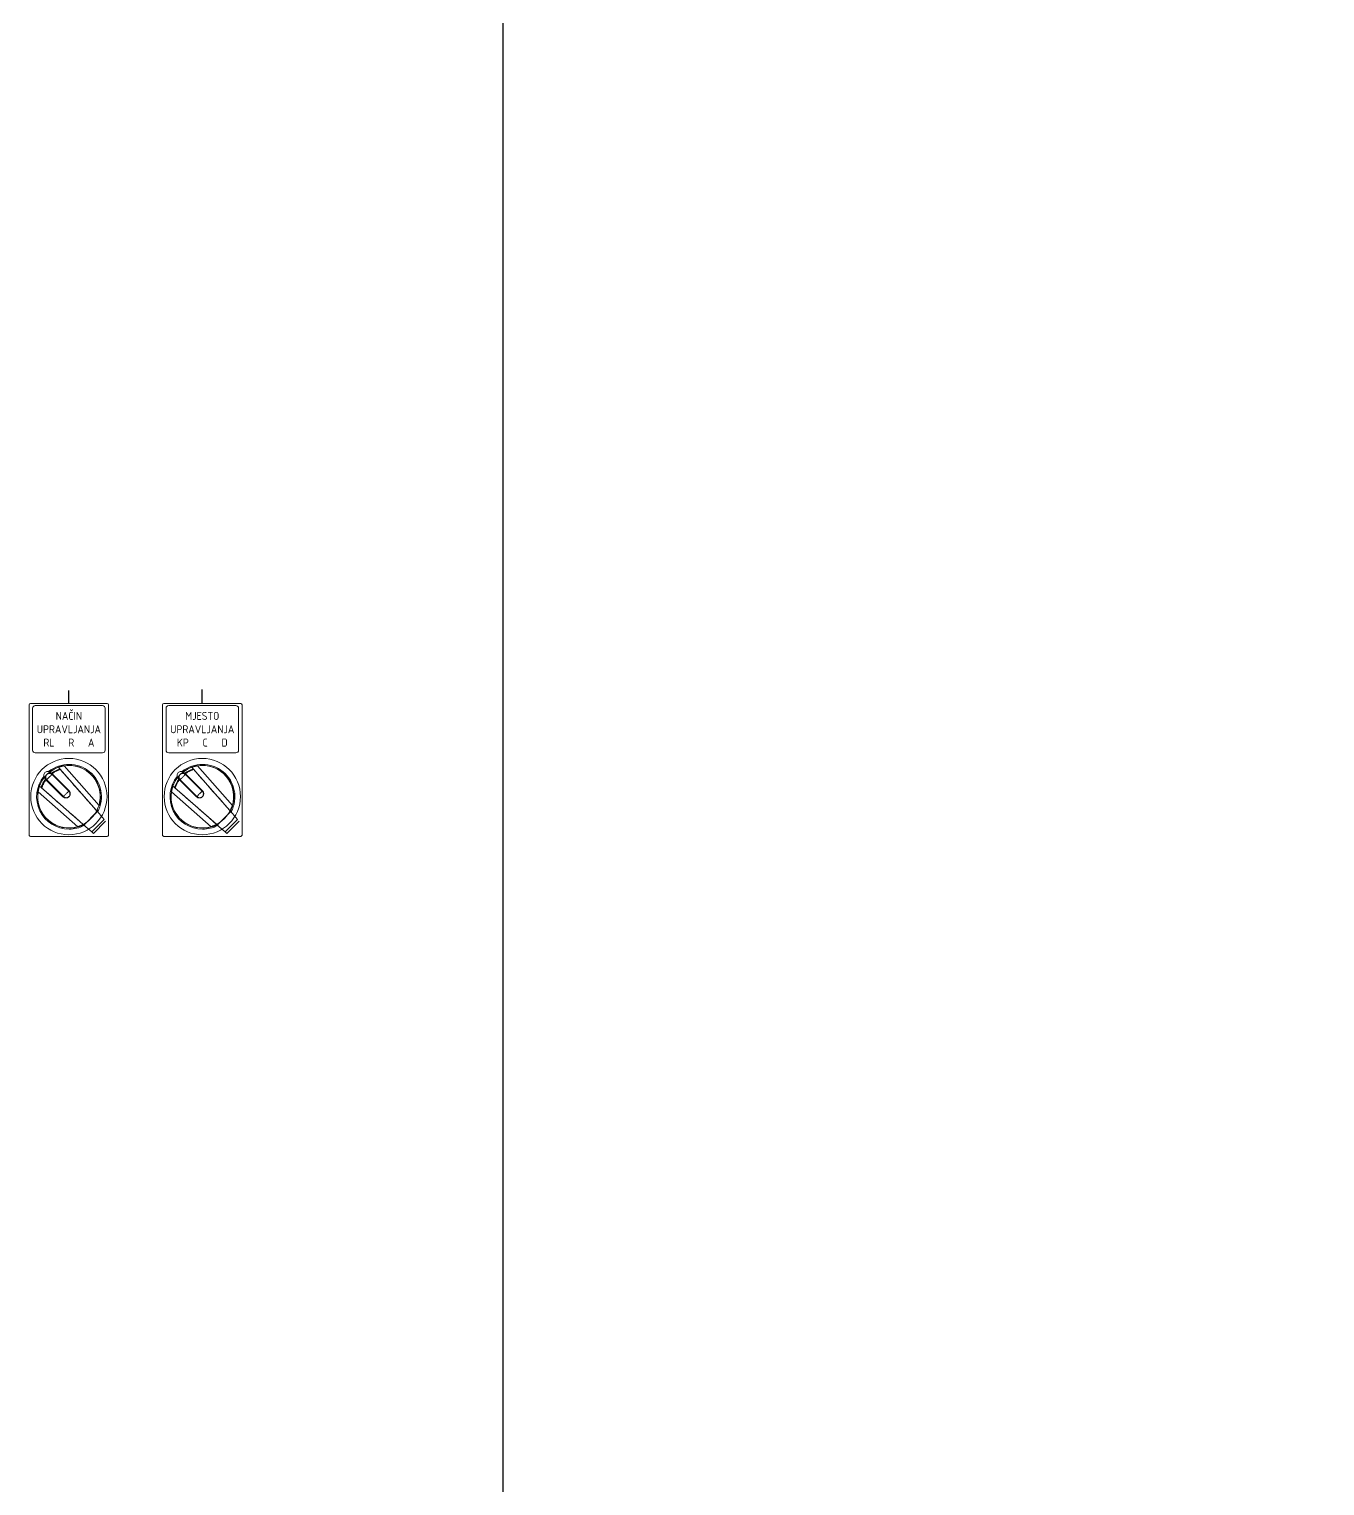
# Model space of a CAD drawing. Header units: millimetres. Extents: x 40929 to 57897, y 13592 to 43737.
# Drawn here: x 46430 to 46916, y 28553 to 29100 of the extents above; entities that cross this region are included whole.
import ezdxf

# ---------------------------------------------------------------- set-up
doc = ezdxf.new("R2010")
doc.units = ezdxf.units.MM
doc.linetypes.add('ACAD_ISO03W100', pattern=[30, 12, -18])
doc.layers.add('! NO PLOT !', color=7, linetype='Continuous', true_color=0xff75dd, plot=False)
doc.layers.add('000-PI-Oprema', color=30, linetype='Continuous', lineweight=5)
doc.layers.add('000-PI_TEXT', color=7, linetype='Continuous')
doc.styles.add('PI0', font='isocpeur.ttf', dxfattribs={"width": 0.9})

# ---------------------------------------------------------------- blocks, each defined once
blk = doc.blocks.new('Label_holder_rectangular')
at = {"layer": '000-PI-Oprema'}
for p, q in [((-14.9, -14.4), (-14.9, 34.400002)), ((-14.4, 34.900002), (14.4, 34.900002)), ((-13.6, 17.4), (-13.6, 33.099998)), ((-12.6, 34.099998), (12.6, 34.099998)), ((13.6, 17.4), (13.6, 33.099998)), ((14.9, -14.4), (14.9, 34.400002)), ((-12.6, 16.4), (12.6, 16.4)), ((-14.4, -14.9), (14.4, -14.9))]:
    blk.add_line(p, q, dxfattribs=at)
blk.add_circle((0, 0), 14.3, dxfattribs=at)
for centre, radius, start, end in [((-14.4, 34.4), 0.5, 89.999956, 179.999825), ((-12.6, 33.1), 1, 90.000022, 180.000087), ((12.6, 33.1), 1, 359.999913, 89.999978), ((14.4, 34.4), 0.5, 0.000175, 90.000044), ((-12.6, 17.4), 1, 180, 269.999978), ((12.6, 17.4), 1, 270.000022, 0), ((0, 0), 11.7, 109.999999, 160.000001), ((0, 0), 11.704999, 100, 110), ((0, 0), 11.7, 50, 100), ((0, 0), 11.705, 40.000001, 49.999999), ((0, 0), 11.7, 350, 40), ((0, 0), 11.7, 170, 180), ((0, 0), 11.7, 180, 220), ((0, 0), 11.705, 160, 170), ((0, 0), 11.7, 289.999999, 340.000001), ((0, 0), 11.705, 340, 350), ((0, 0), 11.705, 220.000001, 229.999999), ((0, 0), 11.7, 230, 280), ((-14.4, -14.4), 0.5, 180, 270.000044), ((0, 0), 11.704999, 280, 290), ((14.4, -14.4), 0.5, 269.999956, 0)]:
    blk.add_arc(centre, radius, start, end, dxfattribs=at)

msp = doc.modelspace()

# ---------------------------------------------------------------- linework, layer by layer
at = {"layer": '! NO PLOT !', "ltscale": 0.25}
for p, q in [((46445.131, 28846.771), (46445.131, 28851.685)), ((46495.131, 28846.771), (46495.131, 28852.051))]:
    msp.add_line(p, q, dxfattribs=at)
msp.add_lwpolyline([(48757.931, 27311.771), (46607.931, 27311.771), (46607.931, 30181.771), (50507.931, 30181.771), (50507.931, 28296.771), (48757.931, 28296.771), (48757.931, 27311.771)], dxfattribs=at)
at = {"layer": '000-PI-Oprema'}
for p, q in [((46441.207, 28822.859), (46441.21, 28822.86)), ((46441.211, 28822.854), (46441.207, 28822.859)), ((46441.21, 28822.86), (46441.219, 28822.863)), ((46441.223, 28822.84), (46441.211, 28822.854)), ((46441.219, 28822.863), (46441.233, 28822.868)), ((46441.244, 28822.817), (46441.223, 28822.84)), ((46441.233, 28822.868), (46441.253, 28822.875)), ((46441.273, 28822.784), (46441.244, 28822.817)), ((46441.253, 28822.875), (46441.279, 28822.884)), ((46441.311, 28822.741), (46441.273, 28822.784)), ((46441.279, 28822.884), (46441.311, 28822.896)), ((46441.311, 28822.896), (46441.349, 28822.909)), ((46441.358, 28822.687), (46441.311, 28822.741)), ((46441.349, 28822.909), (46441.393, 28822.924)), ((46441.414, 28822.623), (46441.358, 28822.687)), ((46441.393, 28822.924), (46441.441, 28822.94)), ((46441.48, 28822.548), (46441.414, 28822.623)), ((46441.441, 28822.94), (46441.495, 28822.958)), ((46441.556, 28822.462), (46441.48, 28822.548)), ((46441.495, 28822.958), (46441.554, 28822.978)), ((46441.554, 28822.978), (46441.617, 28822.998)), ((46441.64, 28822.365), (46441.556, 28822.462)), ((46441.617, 28822.998), (46441.683, 28823.019)), ((46441.735, 28822.258), (46441.64, 28822.365)), ((46441.683, 28823.019), (46441.753, 28823.041)), ((46441.749, 28822.24), (46441.721, 28822.272)), ((46455.473, 28806.602), (46441.735, 28822.258)), ((46441.777, 28822.207), (46441.749, 28822.24)), ((46441.753, 28823.041), (46441.825, 28823.063)), ((46441.807, 28822.173), (46441.777, 28822.207)), ((46441.837, 28822.139), (46441.807, 28822.173)), ((46441.825, 28823.063), (46441.902, 28823.085)), ((46441.902, 28823.085), (46441.984, 28823.109)), ((46441.984, 28823.109), (46442.069, 28823.133)), ((46442.069, 28823.133), (46442.158, 28823.157)), ((46442.158, 28823.157), (46442.25, 28823.181)), ((46442.25, 28823.181), (46442.346, 28823.206)), ((46442.346, 28823.206), (46442.444, 28823.23)), ((46442.444, 28823.23), (46442.544, 28823.253)), ((46442.544, 28823.253), (46442.647, 28823.277)), ((46442.647, 28823.277), (46442.75, 28823.299)), ((46442.75, 28823.299), (46442.855, 28823.321)), ((46442.855, 28823.321), (46442.961, 28823.342)), ((46442.961, 28823.342), (46443.067, 28823.362)), ((46443.067, 28823.362), (46443.172, 28823.381)), ((46443.172, 28823.381), (46443.276, 28823.399)), ((46443.276, 28823.399), (46443.38, 28823.415)), ((46456.471, 28808.497), (46443.38, 28823.415)), ((46491.207, 28822.859), (46491.21, 28822.86)), ((46491.211, 28822.854), (46491.207, 28822.859)), ((46491.21, 28822.86), (46491.219, 28822.863)), ((46491.223, 28822.841), (46491.211, 28822.854)), ((46491.219, 28822.863), (46491.233, 28822.868)), ((46491.244, 28822.817), (46491.223, 28822.841)), ((46491.233, 28822.868), (46491.253, 28822.875)), ((46491.273, 28822.784), (46491.244, 28822.817)), ((46491.253, 28822.875), (46491.279, 28822.884)), ((46491.311, 28822.741), (46491.273, 28822.784)), ((46491.279, 28822.884), (46491.311, 28822.896)), ((46491.311, 28822.896), (46491.349, 28822.909)), ((46491.358, 28822.687), (46491.311, 28822.741)), ((46491.349, 28822.909), (46491.393, 28822.924)), ((46491.414, 28822.623), (46491.358, 28822.687)), ((46491.393, 28822.924), (46491.441, 28822.94)), ((46491.48, 28822.548), (46491.414, 28822.623)), ((46491.441, 28822.94), (46491.495, 28822.958)), ((46491.556, 28822.462), (46491.48, 28822.548)), ((46491.495, 28822.958), (46491.554, 28822.978)), ((46491.554, 28822.978), (46491.617, 28822.998)), ((46491.64, 28822.365), (46491.556, 28822.462)), ((46491.617, 28822.998), (46491.683, 28823.019)), ((46491.735, 28822.258), (46491.64, 28822.365)), ((46491.683, 28823.019), (46491.753, 28823.041)), ((46491.749, 28822.24), (46491.721, 28822.272)), ((46505.473, 28806.602), (46491.735, 28822.258)), ((46491.777, 28822.207), (46491.749, 28822.24)), ((46491.753, 28823.041), (46491.825, 28823.063)), ((46491.807, 28822.173), (46491.777, 28822.207)), ((46491.837, 28822.139), (46491.807, 28822.173)), ((46491.825, 28823.063), (46491.902, 28823.085)), ((46491.902, 28823.085), (46491.984, 28823.109)), ((46491.984, 28823.109), (46492.069, 28823.133)), ((46492.069, 28823.133), (46492.158, 28823.157)), ((46492.158, 28823.157), (46492.25, 28823.181)), ((46492.25, 28823.181), (46492.346, 28823.206)), ((46492.346, 28823.206), (46492.444, 28823.23)), ((46492.444, 28823.23), (46492.544, 28823.253)), ((46492.544, 28823.253), (46492.646, 28823.277)), ((46492.646, 28823.277), (46492.75, 28823.299)), ((46492.75, 28823.299), (46492.855, 28823.321)), ((46492.855, 28823.321), (46492.961, 28823.342)), ((46492.961, 28823.342), (46493.066, 28823.362)), ((46493.066, 28823.362), (46493.172, 28823.381)), ((46493.172, 28823.381), (46493.276, 28823.399)), ((46493.276, 28823.399), (46493.38, 28823.415)), ((46506.471, 28808.497), (46493.38, 28823.415)), ((46435.561, 28816.559), (46435.704, 28816.844)), ((46435.704, 28816.844), (46435.856, 28817.124)), ((46435.856, 28817.124), (46436.017, 28817.4)), ((46435.9, 28818.983), (46435.896, 28818.987)), ((46435.912, 28818.97), (46435.9, 28818.983)), ((46435.933, 28818.95), (46435.912, 28818.97)), ((46435.962, 28818.921), (46435.933, 28818.95)), ((46436, 28818.883), (46435.962, 28818.921)), ((46436.047, 28818.835), (46436, 28818.883)), ((46436.017, 28817.4), (46436.185, 28817.67)), ((46436.104, 28818.779), (46436.047, 28818.835)), ((46443.609, 28811.415), (46436.101, 28818.923)), ((46436.17, 28818.713), (46436.104, 28818.779)), ((46436.245, 28818.637), (46436.17, 28818.713)), ((46436.185, 28817.67), (46436.362, 28817.935)), ((46436.33, 28818.553), (46436.245, 28818.637)), ((46436.424, 28818.458), (46436.33, 28818.553)), ((46436.43, 28818.311), (46436.349, 28818.392)), ((46436.362, 28817.935), (46436.546, 28818.195)), ((46443.385, 28811.498), (46436.424, 28818.458)), ((46436.458, 28818.283), (46436.43, 28818.311)), ((46436.546, 28818.195), (46436.458, 28818.283)), ((46442.92, 28811.821), (46436.546, 28818.195)), ((46438.021, 28821.104), (46438.017, 28821.108)), ((46438.033, 28821.092), (46438.021, 28821.104)), ((46438.054, 28821.071), (46438.033, 28821.092)), ((46438.083, 28821.042), (46438.054, 28821.071)), ((46445.129, 28813.854), (46438.081, 28820.903)), ((46438.121, 28821.004), (46438.083, 28821.042)), ((46438.366, 28820.759), (46438.121, 28821.004)), ((46438.451, 28820.674), (46438.366, 28820.759)), ((46438.545, 28820.58), (46438.451, 28820.674)), ((46445.506, 28813.619), (46438.545, 28820.58)), ((46438.665, 28820.601), (46438.612, 28820.655)), ((46438.693, 28820.574), (46438.665, 28820.601)), ((46438.721, 28820.546), (46438.693, 28820.574)), ((46438.809, 28820.457), (46438.721, 28820.546)), ((46438.809, 28820.457), (46439.069, 28820.642)), ((46445.183, 28814.084), (46438.809, 28820.457)), ((46439.069, 28820.642), (46439.334, 28820.818)), ((46439.334, 28820.818), (46439.604, 28820.987)), ((46439.604, 28820.987), (46439.88, 28821.148)), ((46439.88, 28821.148), (46440.16, 28821.3)), ((46440.16, 28821.3), (46440.445, 28821.443)), ((46440.445, 28821.443), (46440.735, 28821.578)), ((46440.735, 28821.578), (46441.029, 28821.705)), ((46441.029, 28821.705), (46441.327, 28821.822)), ((46441.327, 28821.822), (46441.628, 28821.931)), ((46441.628, 28821.931), (46441.932, 28822.03)), ((46441.868, 28822.104), (46441.837, 28822.139)), ((46441.9, 28822.067), (46441.868, 28822.104)), ((46441.932, 28822.03), (46441.9, 28822.067)), ((46442.662, 28821.198), (46441.932, 28822.03)), ((46443.392, 28820.367), (46442.662, 28821.198)), ((46444.122, 28819.535), (46443.392, 28820.367)), ((46444.852, 28818.703), (46444.122, 28819.535)), ((46445.582, 28817.872), (46444.852, 28818.703)), ((46446.311, 28817.04), (46445.582, 28817.872)), ((46447.041, 28816.209), (46446.311, 28817.04)), ((46485.561, 28816.559), (46485.704, 28816.844)), ((46485.704, 28816.844), (46485.856, 28817.124)), ((46485.856, 28817.124), (46486.017, 28817.4)), ((46485.9, 28818.983), (46485.896, 28818.987)), ((46485.912, 28818.971), (46485.9, 28818.983)), ((46485.933, 28818.95), (46485.912, 28818.971)), ((46485.962, 28818.921), (46485.933, 28818.95)), ((46486, 28818.883), (46485.962, 28818.921)), ((46486.047, 28818.835), (46486, 28818.883)), ((46486.017, 28817.4), (46486.185, 28817.67)), ((46486.104, 28818.779), (46486.047, 28818.835)), ((46493.609, 28811.415), (46486.101, 28818.923)), ((46486.17, 28818.713), (46486.104, 28818.779)), ((46486.245, 28818.638), (46486.17, 28818.713)), ((46486.185, 28817.67), (46486.362, 28817.935)), ((46486.33, 28818.553), (46486.245, 28818.638)), ((46486.424, 28818.459), (46486.33, 28818.553)), ((46486.43, 28818.311), (46486.349, 28818.392)), ((46486.362, 28817.935), (46486.546, 28818.195)), ((46493.385, 28811.498), (46486.424, 28818.459)), ((46486.458, 28818.283), (46486.43, 28818.311)), ((46486.546, 28818.195), (46486.458, 28818.283)), ((46492.92, 28811.821), (46486.546, 28818.195)), ((46488.021, 28821.104), (46488.017, 28821.108)), ((46488.033, 28821.092), (46488.021, 28821.104)), ((46488.054, 28821.071), (46488.033, 28821.092)), ((46488.083, 28821.042), (46488.054, 28821.071)), ((46495.129, 28813.854), (46488.081, 28820.903)), ((46488.121, 28821.004), (46488.083, 28821.042)), ((46488.366, 28820.759), (46488.121, 28821.004)), ((46488.451, 28820.674), (46488.366, 28820.759)), ((46488.545, 28820.58), (46488.451, 28820.674)), ((46495.506, 28813.619), (46488.545, 28820.58)), ((46488.665, 28820.601), (46488.612, 28820.655)), ((46488.693, 28820.574), (46488.665, 28820.601)), ((46488.721, 28820.546), (46488.693, 28820.574)), ((46488.809, 28820.458), (46488.721, 28820.546)), ((46488.809, 28820.458), (46489.069, 28820.642)), ((46495.183, 28814.084), (46488.809, 28820.458)), ((46489.069, 28820.642), (46489.334, 28820.818)), ((46489.334, 28820.818), (46489.604, 28820.987)), ((46489.604, 28820.987), (46489.88, 28821.148)), ((46489.88, 28821.148), (46490.16, 28821.3)), ((46490.16, 28821.3), (46490.445, 28821.443)), ((46490.445, 28821.443), (46490.735, 28821.578)), ((46490.735, 28821.578), (46491.029, 28821.705)), ((46491.029, 28821.705), (46491.326, 28821.823)), ((46491.326, 28821.823), (46491.628, 28821.931)), ((46491.628, 28821.931), (46491.932, 28822.03)), ((46491.868, 28822.104), (46491.837, 28822.139)), ((46491.9, 28822.067), (46491.868, 28822.104)), ((46491.932, 28822.03), (46491.9, 28822.067)), ((46492.662, 28821.199), (46491.932, 28822.03)), ((46493.392, 28820.367), (46492.662, 28821.199)), ((46494.122, 28819.535), (46493.392, 28820.367)), ((46494.852, 28818.703), (46494.122, 28819.535)), ((46495.582, 28817.872), (46494.852, 28818.703)), ((46496.311, 28817.04), (46495.582, 28817.872)), ((46497.041, 28816.209), (46496.311, 28817.04)), ((46433.589, 28813.624), (46433.605, 28813.727)), ((46448.507, 28800.533), (46433.589, 28813.624)), ((46433.605, 28813.727), (46433.623, 28813.832)), ((46433.623, 28813.832), (46433.642, 28813.937)), ((46433.642, 28813.937), (46433.662, 28814.043)), ((46433.662, 28814.043), (46433.683, 28814.149)), ((46433.683, 28814.149), (46433.705, 28814.254)), ((46433.705, 28814.254), (46433.727, 28814.357)), ((46433.727, 28814.357), (46433.751, 28814.46)), ((46433.751, 28814.46), (46433.774, 28814.56)), ((46433.774, 28814.56), (46433.798, 28814.658)), ((46433.798, 28814.658), (46433.823, 28814.754)), ((46433.823, 28814.754), (46433.847, 28814.846)), ((46433.847, 28814.846), (46433.871, 28814.935)), ((46433.871, 28814.935), (46433.895, 28815.02)), ((46433.895, 28815.02), (46433.918, 28815.101)), ((46433.918, 28815.101), (46433.941, 28815.178)), ((46433.941, 28815.178), (46433.963, 28815.251)), ((46433.963, 28815.251), (46433.985, 28815.321)), ((46433.985, 28815.321), (46434.006, 28815.387)), ((46434.006, 28815.387), (46434.026, 28815.45)), ((46434.026, 28815.45), (46434.045, 28815.509)), ((46434.045, 28815.509), (46434.064, 28815.563)), ((46434.064, 28815.563), (46434.08, 28815.611)), ((46434.08, 28815.611), (46434.095, 28815.655)), ((46434.095, 28815.655), (46434.108, 28815.693)), ((46434.108, 28815.693), (46434.12, 28815.725)), ((46434.12, 28815.725), (46434.129, 28815.751)), ((46434.129, 28815.751), (46434.136, 28815.771)), ((46434.136, 28815.771), (46434.141, 28815.785)), ((46434.141, 28815.785), (46434.144, 28815.794)), ((46434.144, 28815.794), (46434.145, 28815.797)), ((46434.15, 28815.793), (46434.145, 28815.797)), ((46434.163, 28815.781), (46434.15, 28815.793)), ((46434.187, 28815.76), (46434.163, 28815.781)), ((46434.22, 28815.731), (46434.187, 28815.76)), ((46434.263, 28815.693), (46434.22, 28815.731)), ((46434.317, 28815.646), (46434.263, 28815.693)), ((46434.381, 28815.59), (46434.317, 28815.646)), ((46434.456, 28815.524), (46434.381, 28815.59)), ((46434.542, 28815.448), (46434.456, 28815.524)), ((46434.639, 28815.363), (46434.542, 28815.448)), ((46434.746, 28815.269), (46434.639, 28815.363)), ((46434.764, 28815.255), (46434.732, 28815.283)), ((46450.402, 28801.53), (46434.746, 28815.269)), ((46434.797, 28815.227), (46434.764, 28815.255)), ((46434.83, 28815.197), (46434.797, 28815.227)), ((46434.865, 28815.167), (46434.83, 28815.197)), ((46434.9, 28815.136), (46434.865, 28815.167)), ((46434.936, 28815.104), (46434.9, 28815.136)), ((46434.973, 28815.072), (46434.936, 28815.104)), ((46434.973, 28815.072), (46435.073, 28815.376)), ((46435.805, 28814.341), (46434.973, 28815.072)), ((46435.073, 28815.376), (46435.181, 28815.677)), ((46435.181, 28815.677), (46435.299, 28815.975)), ((46435.299, 28815.975), (46435.425, 28816.269)), ((46435.425, 28816.269), (46435.561, 28816.559)), ((46436.637, 28813.611), (46435.805, 28814.341)), ((46437.469, 28812.882), (46436.637, 28813.611)), ((46438.301, 28812.152), (46437.469, 28812.882)), ((46439.132, 28811.422), (46438.301, 28812.152)), ((46439.963, 28810.693), (46439.132, 28811.422)), ((46442.972, 28811.771), (46442.92, 28811.821)), ((46443.026, 28811.724), (46442.972, 28811.771)), ((46443.082, 28811.679), (46443.026, 28811.724)), ((46443.14, 28811.637), (46443.082, 28811.679)), ((46443.2, 28811.598), (46443.14, 28811.637)), ((46443.262, 28811.561), (46443.2, 28811.598)), ((46443.325, 28811.527), (46443.262, 28811.561)), ((46443.39, 28811.496), (46443.325, 28811.527)), ((46443.456, 28811.467), (46443.39, 28811.496)), ((46443.523, 28811.442), (46443.456, 28811.467)), ((46443.591, 28811.42), (46443.523, 28811.442)), ((46443.661, 28811.401), (46443.591, 28811.42)), ((46443.731, 28811.385), (46443.661, 28811.401)), ((46443.801, 28811.372), (46443.731, 28811.385)), ((46443.872, 28811.362), (46443.801, 28811.372)), ((46443.944, 28811.356), (46443.872, 28811.362)), ((46444.016, 28811.353), (46443.944, 28811.356)), ((46444.087, 28811.353), (46444.016, 28811.353)), ((46444.087, 28811.353), (46444.159, 28811.356)), ((46444.159, 28811.356), (46444.231, 28811.362)), ((46444.231, 28811.362), (46444.302, 28811.372)), ((46444.302, 28811.372), (46444.373, 28811.385)), ((46444.373, 28811.385), (46444.443, 28811.401)), ((46444.443, 28811.401), (46444.512, 28811.42)), ((46444.512, 28811.42), (46444.58, 28811.442)), ((46444.58, 28811.442), (46444.647, 28811.467)), ((46444.647, 28811.467), (46444.713, 28811.496)), ((46444.713, 28811.496), (46444.778, 28811.527)), ((46444.778, 28811.527), (46444.841, 28811.561)), ((46444.841, 28811.561), (46444.903, 28811.598)), ((46444.903, 28811.598), (46444.963, 28811.637)), ((46444.963, 28811.637), (46445.021, 28811.679)), ((46445.021, 28811.679), (46445.077, 28811.724)), ((46445.077, 28811.724), (46445.131, 28811.771)), ((46445.589, 28813.395), (46445.129, 28813.854)), ((46445.131, 28811.771), (46445.183, 28811.821)), ((46445.233, 28814.032), (46445.183, 28814.084)), ((46445.183, 28811.821), (46445.233, 28811.873)), ((46445.28, 28813.978), (46445.233, 28814.032)), ((46445.233, 28811.873), (46445.28, 28811.927)), ((46445.325, 28813.922), (46445.28, 28813.978)), ((46445.28, 28811.927), (46445.325, 28811.983)), ((46445.367, 28813.863), (46445.325, 28813.922)), ((46445.325, 28811.983), (46445.367, 28812.041)), ((46445.406, 28813.804), (46445.367, 28813.863)), ((46445.367, 28812.041), (46445.406, 28812.101)), ((46445.443, 28813.742), (46445.406, 28813.804)), ((46445.406, 28812.101), (46445.443, 28812.163)), ((46445.477, 28813.679), (46445.443, 28813.742)), ((46445.443, 28812.163), (46445.477, 28812.226)), ((46445.508, 28813.614), (46445.477, 28813.679)), ((46445.477, 28812.226), (46445.508, 28812.291)), ((46445.537, 28813.548), (46445.508, 28813.614)), ((46445.508, 28812.291), (46445.537, 28812.357)), ((46445.562, 28813.481), (46445.537, 28813.548)), ((46445.537, 28812.357), (46445.562, 28812.424)), ((46445.584, 28813.413), (46445.562, 28813.481)), ((46445.562, 28812.424), (46445.584, 28812.492)), ((46445.603, 28813.343), (46445.584, 28813.413)), ((46445.584, 28812.492), (46445.603, 28812.561)), ((46445.619, 28813.273), (46445.603, 28813.343)), ((46445.603, 28812.561), (46445.619, 28812.631)), ((46445.632, 28813.203), (46445.619, 28813.273)), ((46445.619, 28812.631), (46445.632, 28812.702)), ((46445.642, 28813.132), (46445.632, 28813.203)), ((46445.632, 28812.702), (46445.642, 28812.773)), ((46445.648, 28813.06), (46445.642, 28813.132)), ((46445.642, 28812.773), (46445.648, 28812.845)), ((46445.651, 28812.988), (46445.648, 28813.06)), ((46445.648, 28812.845), (46445.651, 28812.916)), ((46445.651, 28812.916), (46445.651, 28812.988)), ((46447.77, 28815.378), (46447.041, 28816.209)), ((46449.229, 28813.716), (46447.77, 28815.378)), ((46449.958, 28812.885), (46449.229, 28813.716)), ((46450.687, 28812.055), (46449.958, 28812.885)), ((46451.416, 28811.224), (46450.687, 28812.055)), ((46483.588, 28813.624), (46483.605, 28813.728)), ((46498.507, 28800.533), (46483.588, 28813.624)), ((46483.605, 28813.728), (46483.623, 28813.832)), ((46483.623, 28813.832), (46483.642, 28813.937)), ((46483.642, 28813.937), (46483.662, 28814.043)), ((46483.662, 28814.043), (46483.683, 28814.149)), ((46483.683, 28814.149), (46483.705, 28814.254)), ((46483.705, 28814.254), (46483.727, 28814.357)), ((46483.727, 28814.357), (46483.75, 28814.46)), ((46483.75, 28814.46), (46483.774, 28814.56)), ((46483.774, 28814.56), (46483.798, 28814.658)), ((46483.798, 28814.658), (46483.823, 28814.754)), ((46483.823, 28814.754), (46483.847, 28814.846)), ((46483.847, 28814.846), (46483.871, 28814.935)), ((46483.871, 28814.935), (46483.895, 28815.02)), ((46483.895, 28815.02), (46483.918, 28815.102)), ((46483.918, 28815.102), (46483.941, 28815.179)), ((46483.941, 28815.179), (46483.963, 28815.251)), ((46483.963, 28815.251), (46483.985, 28815.321)), ((46483.985, 28815.321), (46484.006, 28815.387)), ((46484.006, 28815.387), (46484.026, 28815.45)), ((46484.026, 28815.45), (46484.045, 28815.509)), ((46484.045, 28815.509), (46484.063, 28815.563)), ((46484.063, 28815.563), (46484.08, 28815.611)), ((46484.08, 28815.611), (46484.095, 28815.655)), ((46484.095, 28815.655), (46484.108, 28815.693)), ((46484.108, 28815.693), (46484.12, 28815.725)), ((46484.12, 28815.725), (46484.129, 28815.751)), ((46484.129, 28815.751), (46484.136, 28815.771)), ((46484.136, 28815.771), (46484.141, 28815.785)), ((46484.141, 28815.785), (46484.144, 28815.794)), ((46484.144, 28815.794), (46484.145, 28815.797)), ((46484.15, 28815.793), (46484.145, 28815.797)), ((46484.163, 28815.781), (46484.15, 28815.793)), ((46484.187, 28815.76), (46484.163, 28815.781)), ((46484.22, 28815.731), (46484.187, 28815.76)), ((46484.263, 28815.693), (46484.22, 28815.731)), ((46484.317, 28815.646), (46484.263, 28815.693)), ((46484.381, 28815.59), (46484.317, 28815.646)), ((46484.456, 28815.524), (46484.381, 28815.59)), ((46484.542, 28815.448), (46484.456, 28815.524)), ((46484.639, 28815.364), (46484.542, 28815.448)), ((46484.746, 28815.269), (46484.639, 28815.364)), ((46484.764, 28815.255), (46484.732, 28815.283)), ((46500.402, 28801.53), (46484.746, 28815.269)), ((46484.797, 28815.227), (46484.764, 28815.255)), ((46484.83, 28815.197), (46484.797, 28815.227)), ((46484.865, 28815.167), (46484.83, 28815.197)), ((46484.9, 28815.136), (46484.865, 28815.167)), ((46484.936, 28815.104), (46484.9, 28815.136)), ((46484.973, 28815.072), (46484.936, 28815.104)), ((46484.973, 28815.072), (46485.073, 28815.376)), ((46485.805, 28814.341), (46484.973, 28815.072)), ((46485.073, 28815.376), (46485.181, 28815.677)), ((46485.181, 28815.677), (46485.299, 28815.975)), ((46485.299, 28815.975), (46485.425, 28816.269)), ((46485.425, 28816.269), (46485.561, 28816.559)), ((46486.637, 28813.611), (46485.805, 28814.341)), ((46487.469, 28812.882), (46486.637, 28813.611)), ((46488.301, 28812.152), (46487.469, 28812.882)), ((46489.132, 28811.422), (46488.301, 28812.152)), ((46489.963, 28810.693), (46489.132, 28811.422)), ((46492.972, 28811.771), (46492.92, 28811.821)), ((46493.026, 28811.724), (46492.972, 28811.771)), ((46493.082, 28811.679), (46493.026, 28811.724)), ((46493.14, 28811.637), (46493.082, 28811.679)), ((46493.2, 28811.598), (46493.14, 28811.637)), ((46493.262, 28811.561), (46493.2, 28811.598)), ((46493.325, 28811.527), (46493.262, 28811.561)), ((46493.39, 28811.496), (46493.325, 28811.527)), ((46493.456, 28811.467), (46493.39, 28811.496)), ((46493.523, 28811.442), (46493.456, 28811.467)), ((46493.591, 28811.42), (46493.523, 28811.442)), ((46493.661, 28811.401), (46493.591, 28811.42)), ((46493.731, 28811.385), (46493.661, 28811.401)), ((46493.801, 28811.372), (46493.731, 28811.385)), ((46493.872, 28811.362), (46493.801, 28811.372)), ((46493.944, 28811.356), (46493.872, 28811.362)), ((46494.016, 28811.353), (46493.944, 28811.356)), ((46494.087, 28811.353), (46494.016, 28811.353)), ((46494.087, 28811.353), (46494.159, 28811.356)), ((46494.159, 28811.356), (46494.231, 28811.362)), ((46494.231, 28811.362), (46494.302, 28811.372)), ((46494.302, 28811.372), (46494.372, 28811.385)), ((46494.372, 28811.385), (46494.442, 28811.401)), ((46494.442, 28811.401), (46494.512, 28811.42)), ((46494.512, 28811.42), (46494.58, 28811.442)), ((46494.58, 28811.442), (46494.647, 28811.467)), ((46494.647, 28811.467), (46494.713, 28811.496)), ((46494.713, 28811.496), (46494.778, 28811.527)), ((46494.778, 28811.527), (46494.841, 28811.561)), ((46494.841, 28811.561), (46494.903, 28811.598)), ((46494.903, 28811.598), (46494.963, 28811.637)), ((46494.963, 28811.637), (46495.021, 28811.679)), ((46495.021, 28811.679), (46495.077, 28811.724)), ((46495.077, 28811.724), (46495.131, 28811.771)), ((46495.589, 28813.395), (46495.129, 28813.854)), ((46495.131, 28811.771), (46495.183, 28811.821)), ((46495.233, 28814.032), (46495.183, 28814.084)), ((46495.183, 28811.821), (46495.233, 28811.873)), ((46495.28, 28813.978), (46495.233, 28814.032)), ((46495.233, 28811.873), (46495.28, 28811.927)), ((46495.325, 28813.922), (46495.28, 28813.978)), ((46495.28, 28811.927), (46495.325, 28811.983)), ((46495.367, 28813.864), (46495.325, 28813.922)), ((46495.325, 28811.983), (46495.367, 28812.041)), ((46495.406, 28813.804), (46495.367, 28813.864)), ((46495.367, 28812.041), (46495.406, 28812.101)), ((46495.443, 28813.742), (46495.406, 28813.804)), ((46495.406, 28812.101), (46495.443, 28812.163)), ((46495.477, 28813.679), (46495.443, 28813.742)), ((46495.443, 28812.163), (46495.477, 28812.226)), ((46495.508, 28813.614), (46495.477, 28813.679)), ((46495.477, 28812.226), (46495.508, 28812.291)), ((46495.537, 28813.548), (46495.508, 28813.614)), ((46495.508, 28812.291), (46495.537, 28812.357)), ((46495.562, 28813.481), (46495.537, 28813.548)), ((46495.537, 28812.357), (46495.562, 28812.424)), ((46495.584, 28813.413), (46495.562, 28813.481)), ((46495.562, 28812.424), (46495.584, 28812.492)), ((46495.603, 28813.343), (46495.584, 28813.413)), ((46495.584, 28812.492), (46495.603, 28812.561)), ((46495.619, 28813.273), (46495.603, 28813.343)), ((46495.603, 28812.561), (46495.619, 28812.631)), ((46495.632, 28813.203), (46495.619, 28813.273)), ((46495.619, 28812.631), (46495.632, 28812.702)), ((46495.641, 28813.132), (46495.632, 28813.203)), ((46495.632, 28812.702), (46495.641, 28812.773)), ((46495.648, 28813.06), (46495.641, 28813.132)), ((46495.641, 28812.773), (46495.648, 28812.845)), ((46495.651, 28812.988), (46495.648, 28813.06)), ((46495.648, 28812.845), (46495.651, 28812.917)), ((46495.651, 28812.917), (46495.651, 28812.988)), ((46497.77, 28815.378), (46497.041, 28816.209)), ((46499.229, 28813.716), (46497.77, 28815.378)), ((46499.958, 28812.885), (46499.229, 28813.716)), ((46500.687, 28812.055), (46499.958, 28812.885)), ((46501.416, 28811.224), (46500.687, 28812.055)), ((46440.795, 28809.963), (46439.963, 28810.693)), ((46441.626, 28809.234), (46440.795, 28809.963)), ((46443.288, 28807.775), (46441.626, 28809.234)), ((46444.119, 28807.046), (46443.288, 28807.775)), ((46444.949, 28806.317), (46444.119, 28807.046)), ((46445.78, 28805.588), (46444.949, 28806.317)), ((46450.761, 28801.217), (46455.787, 28806.243)), ((46450.765, 28801.212), (46455.792, 28806.239)), ((46452.144, 28810.393), (46451.416, 28811.224)), ((46453.602, 28808.733), (46452.144, 28810.393)), ((46454.33, 28807.903), (46453.602, 28808.733)), ((46455.787, 28806.243), (46454.33, 28807.903)), ((46454.646, 28807.542), (46454.647, 28807.543)), ((46455.792, 28806.239), (46455.473, 28806.602)), ((46455.473, 28806.601), (46455.473, 28806.602)), ((46458.366, 28803.306), (46455.792, 28806.239)), ((46455.807, 28806.533), (46455.81, 28806.597)), ((46455.809, 28806.471), (46455.807, 28806.533)), ((46455.816, 28806.409), (46455.809, 28806.471)), ((46455.81, 28806.597), (46455.818, 28806.662)), ((46455.829, 28806.349), (46455.816, 28806.409)), ((46455.818, 28806.662), (46455.83, 28806.727)), ((46455.847, 28806.289), (46455.829, 28806.349)), ((46455.83, 28806.727), (46455.848, 28806.794)), ((46455.871, 28806.23), (46455.847, 28806.289)), ((46455.848, 28806.794), (46455.869, 28806.863)), ((46455.869, 28806.863), (46455.894, 28806.933)), ((46455.899, 28806.171), (46455.871, 28806.23)), ((46490.795, 28809.963), (46489.963, 28810.693)), ((46491.626, 28809.234), (46490.795, 28809.963)), ((46493.288, 28807.775), (46491.626, 28809.234)), ((46494.119, 28807.046), (46493.288, 28807.775)), ((46494.949, 28806.317), (46494.119, 28807.046)), ((46495.78, 28805.588), (46494.949, 28806.317)), ((46500.761, 28801.217), (46505.787, 28806.243)), ((46500.765, 28801.212), (46505.792, 28806.239)), ((46502.144, 28810.394), (46501.416, 28811.224)), ((46503.602, 28808.733), (46502.144, 28810.394)), ((46504.33, 28807.903), (46503.602, 28808.733)), ((46505.787, 28806.243), (46504.33, 28807.903)), ((46504.646, 28807.542), (46504.647, 28807.543)), ((46505.792, 28806.239), (46505.473, 28806.602)), ((46505.473, 28806.601), (46505.473, 28806.602)), ((46508.365, 28803.306), (46505.792, 28806.239)), ((46505.807, 28806.533), (46505.81, 28806.597)), ((46505.809, 28806.471), (46505.807, 28806.533)), ((46505.816, 28806.409), (46505.809, 28806.471)), ((46505.81, 28806.597), (46505.818, 28806.662)), ((46505.829, 28806.349), (46505.816, 28806.409)), ((46505.818, 28806.662), (46505.83, 28806.727)), ((46505.847, 28806.289), (46505.829, 28806.349)), ((46505.83, 28806.727), (46505.847, 28806.794)), ((46505.847, 28806.794), (46505.869, 28806.863)), ((46505.871, 28806.23), (46505.847, 28806.289)), ((46505.869, 28806.863), (46505.894, 28806.933)), ((46505.899, 28806.171), (46505.871, 28806.23)), ((46505.894, 28806.933), (46505.923, 28807.005)), ((46505.933, 28806.112), (46505.899, 28806.171)), ((46505.923, 28807.005), (46505.955, 28807.08)), ((46505.972, 28806.052), (46505.933, 28806.112)), ((46505.955, 28807.08), (46506.028, 28807.251)), ((46506.015, 28805.992), (46505.972, 28806.052)), ((46506.063, 28805.932), (46506.015, 28805.992)), ((46506.028, 28807.251), (46506.105, 28807.438)), ((46506.115, 28805.871), (46506.063, 28805.932)), ((46506.105, 28807.438), (46506.183, 28807.638)), ((46506.183, 28807.638), (46506.26, 28807.848)), ((46506.26, 28807.848), (46506.335, 28808.064)), ((46506.335, 28808.064), (46506.406, 28808.282)), ((46506.406, 28808.282), (46506.471, 28808.497)), ((46446.61, 28804.859), (46445.78, 28805.588)), ((46449.101, 28802.674), (46446.61, 28804.859)), ((46448.507, 28800.533), (46448.643, 28800.574)), ((46448.643, 28800.574), (46448.781, 28800.617)), ((46448.781, 28800.617), (46448.92, 28800.662)), ((46448.92, 28800.662), (46449.058, 28800.709)), ((46449.058, 28800.709), (46449.195, 28800.758)), ((46450.761, 28801.217), (46449.101, 28802.674)), ((46449.195, 28800.758), (46449.328, 28800.807)), ((46449.328, 28800.807), (46449.458, 28800.857)), ((46449.458, 28800.857), (46449.584, 28800.906)), ((46449.461, 28802.357), (46449.461, 28802.358)), ((46449.584, 28800.906), (46449.704, 28800.955)), ((46449.704, 28800.955), (46449.817, 28801.003)), ((46449.817, 28801.003), (46449.924, 28801.049)), ((46449.924, 28801.049), (46449.998, 28801.081)), ((46449.998, 28801.081), (46450.07, 28801.11)), ((46450.07, 28801.11), (46450.141, 28801.135)), ((46450.141, 28801.135), (46450.211, 28801.157)), ((46450.211, 28801.157), (46450.278, 28801.174)), ((46450.278, 28801.174), (46450.344, 28801.186)), ((46450.344, 28801.186), (46450.408, 28801.194)), ((46450.402, 28801.53), (46450.403, 28801.531)), ((46450.765, 28801.212), (46450.402, 28801.53)), ((46450.408, 28801.194), (46450.471, 28801.197)), ((46450.533, 28801.195), (46450.471, 28801.197)), ((46450.594, 28801.188), (46450.533, 28801.195)), ((46450.655, 28801.175), (46450.594, 28801.188)), ((46450.715, 28801.156), (46450.655, 28801.175)), ((46450.775, 28801.133), (46450.715, 28801.156)), ((46453.698, 28798.638), (46450.765, 28801.212)), ((46450.834, 28801.104), (46450.775, 28801.133)), ((46450.893, 28801.071), (46450.834, 28801.104)), ((46450.952, 28801.032), (46450.893, 28801.071)), ((46451.012, 28800.989), (46450.952, 28801.032)), ((46451.072, 28800.941), (46451.012, 28800.989)), ((46451.133, 28800.889), (46451.072, 28800.941)), ((46453.698, 28798.638), (46458.366, 28803.306)), ((46454.32, 28798.092), (46458.912, 28802.683)), ((46496.61, 28804.86), (46495.78, 28805.588)), ((46499.101, 28802.674), (46496.61, 28804.86)), ((46498.507, 28800.533), (46498.643, 28800.574)), ((46498.643, 28800.574), (46498.781, 28800.617)), ((46498.781, 28800.617), (46498.92, 28800.662)), ((46498.92, 28800.662), (46499.058, 28800.709)), ((46499.058, 28800.709), (46499.195, 28800.758)), ((46500.761, 28801.217), (46499.101, 28802.674)), ((46499.195, 28800.758), (46499.328, 28800.807)), ((46499.328, 28800.807), (46499.458, 28800.857)), ((46499.458, 28800.857), (46499.584, 28800.906)), ((46499.461, 28802.357), (46499.461, 28802.358)), ((46499.584, 28800.906), (46499.703, 28800.955)), ((46499.703, 28800.955), (46499.817, 28801.003)), ((46499.817, 28801.003), (46499.924, 28801.049)), ((46499.924, 28801.049), (46499.998, 28801.081)), ((46499.998, 28801.081), (46500.07, 28801.11)), ((46500.07, 28801.11), (46500.141, 28801.135)), ((46500.141, 28801.135), (46500.211, 28801.157)), ((46500.211, 28801.157), (46500.278, 28801.174)), ((46500.278, 28801.174), (46500.343, 28801.187)), ((46500.343, 28801.187), (46500.408, 28801.194)), ((46500.402, 28801.53), (46500.403, 28801.531)), ((46500.765, 28801.212), (46500.402, 28801.53)), ((46500.408, 28801.194), (46500.471, 28801.197)), ((46500.533, 28801.195), (46500.471, 28801.197)), ((46500.594, 28801.188), (46500.533, 28801.195)), ((46500.655, 28801.175), (46500.594, 28801.188)), ((46500.715, 28801.156), (46500.655, 28801.175)), ((46500.775, 28801.133), (46500.715, 28801.156)), ((46503.698, 28798.638), (46500.765, 28801.212)), ((46500.834, 28801.104), (46500.775, 28801.133)), ((46500.893, 28801.071), (46500.834, 28801.104)), ((46500.952, 28801.032), (46500.893, 28801.071)), ((46501.012, 28800.989), (46500.952, 28801.032)), ((46501.072, 28800.941), (46501.012, 28800.989)), ((46501.133, 28800.889), (46501.072, 28800.941)), ((46503.698, 28798.638), (46508.365, 28803.306)), ((46504.32, 28798.092), (46508.912, 28802.684)), ((46454.32, 28798.092), (46453.698, 28798.638)), ((46504.32, 28798.092), (46503.698, 28798.638))]:
    msp.add_line(p, q, dxfattribs=at)
for points in [[(46437.603, 28821.216), (46437.355, 28821.279), (46437.096, 28821.292), (46436.835, 28821.254), (46436.583, 28821.168), (46436.349, 28821.036), (46436.141, 28820.862), (46435.968, 28820.655), (46435.836, 28820.421), (46435.75, 28820.169), (46435.712, 28819.908), (46435.725, 28819.649), (46435.788, 28819.401)], [(46435.788, 28819.401), (46435.92, 28819.146), (46436.101, 28818.923)], [(46438.847, 28820.137), (46438.636, 28820.31), (46438.394, 28820.439), (46438.132, 28820.518), (46437.859, 28820.545), (46437.587, 28820.517), (46437.324, 28820.437), (46437.082, 28820.308), (46436.87, 28820.134), (46436.696, 28819.922), (46436.567, 28819.68), (46436.487, 28819.417), (46436.459, 28819.145), (46436.486, 28818.872), (46436.565, 28818.61), (46436.694, 28818.368), (46436.867, 28818.157)], [(46438.847, 28820.137), (46438.817, 28820.129), (46438.749, 28820.084), (46438.648, 28820.002), (46438.516, 28819.888), (46438.359, 28819.745), (46438.182, 28819.58), (46437.993, 28819.397), (46437.799, 28819.205), (46437.607, 28819.011), (46437.424, 28818.822), (46437.259, 28818.645), (46437.116, 28818.488), (46437.002, 28818.356), (46436.92, 28818.254), (46436.875, 28818.187), (46436.867, 28818.157)], [(46438.081, 28820.903), (46437.858, 28821.084), (46437.603, 28821.216)], [(46487.603, 28821.216), (46487.355, 28821.279), (46487.095, 28821.292), (46486.835, 28821.254), (46486.583, 28821.168), (46486.349, 28821.036), (46486.141, 28820.863), (46485.968, 28820.655), (46485.836, 28820.421), (46485.749, 28820.169), (46485.712, 28819.908), (46485.725, 28819.649), (46485.787, 28819.401)], [(46485.787, 28819.401), (46485.92, 28819.146), (46486.101, 28818.923)], [(46488.847, 28820.137), (46488.636, 28820.31), (46488.394, 28820.439), (46488.132, 28820.518), (46487.859, 28820.545), (46487.587, 28820.517), (46487.324, 28820.437), (46487.082, 28820.308), (46486.87, 28820.134), (46486.696, 28819.922), (46486.567, 28819.68), (46486.487, 28819.417), (46486.459, 28819.145), (46486.486, 28818.872), (46486.565, 28818.61), (46486.694, 28818.368), (46486.867, 28818.157)], [(46488.847, 28820.137), (46488.817, 28820.129), (46488.749, 28820.084), (46488.648, 28820.002), (46488.516, 28819.888), (46488.358, 28819.745), (46488.182, 28819.58), (46487.993, 28819.397), (46487.799, 28819.205), (46487.607, 28819.011), (46487.424, 28818.822), (46487.259, 28818.645), (46487.116, 28818.488), (46487.002, 28818.356), (46486.92, 28818.254), (46486.875, 28818.187), (46486.867, 28818.157)], [(46488.081, 28820.903), (46487.858, 28821.084), (46487.603, 28821.216)], [(46445.129, 28813.854), (46445.099, 28813.847), (46445.032, 28813.801), (46444.93, 28813.72), (46444.798, 28813.606), (46444.641, 28813.463), (46444.464, 28813.297), (46444.275, 28813.115), (46444.081, 28812.923), (46443.889, 28812.729), (46443.706, 28812.54), (46443.541, 28812.363), (46443.398, 28812.206), (46443.284, 28812.074), (46443.202, 28811.972), (46443.157, 28811.905), (46443.15, 28811.874)], [(46443.15, 28811.874), (46443.361, 28811.701), (46443.603, 28811.572), (46443.865, 28811.492), (46444.138, 28811.466), (46444.411, 28811.493), (46444.674, 28811.573), (46444.916, 28811.702), (46445.128, 28811.876), (46445.302, 28812.088), (46445.431, 28812.33), (46445.511, 28812.593), (46445.538, 28812.866), (46445.512, 28813.138), (46445.432, 28813.401), (46445.303, 28813.643), (46445.129, 28813.854)], [(46495.129, 28813.854), (46495.099, 28813.847), (46495.032, 28813.802), (46494.93, 28813.72), (46494.798, 28813.606), (46494.641, 28813.463), (46494.464, 28813.298), (46494.275, 28813.115), (46494.081, 28812.923), (46493.889, 28812.729), (46493.706, 28812.54), (46493.541, 28812.363), (46493.398, 28812.206), (46493.284, 28812.074), (46493.202, 28811.972), (46493.157, 28811.905), (46493.15, 28811.874)], [(46493.15, 28811.874), (46493.361, 28811.701), (46493.603, 28811.572), (46493.865, 28811.492), (46494.138, 28811.466), (46494.411, 28811.493), (46494.674, 28811.573), (46494.916, 28811.702), (46495.128, 28811.876), (46495.302, 28812.088), (46495.431, 28812.33), (46495.511, 28812.593), (46495.538, 28812.866), (46495.512, 28813.139), (46495.432, 28813.401), (46495.303, 28813.643), (46495.129, 28813.854)]]:
    msp.add_lwpolyline(points, dxfattribs=at)
for centre, radius, start, end in [((46445.197, 28811.807), 12.15, 332.06339, 129.08147), ((46445.197, 28811.807), 11.75, 109.84984, 128.23046), ((46445.183, 28811.821), 11.01, 108.33018, 126.64371), ((46445.197, 28811.807), 11.01, 108.33018, 108.33753), ((46445.197, 28811.807), 11.75, 343.63927, 98.89794), ((46495.197, 28811.807), 12.15, 332.06339, 129.08147), ((46495.197, 28811.807), 11.75, 109.84984, 128.23046), ((46495.183, 28811.821), 11.01, 108.33018, 126.64371), ((46495.197, 28811.807), 11.01, 108.33018, 108.33753), ((46495.197, 28811.807), 11.75, 343.63927, 98.89794), ((46445.197, 28811.807), 12.15, 140.91853, 270), ((46445.197, 28811.807), 11.75, 142.33437, 160.15016), ((46445.183, 28811.821), 11.01, 143.35629, 161.66982), ((46445.197, 28811.807), 11.75, 141.76954, 142.33437), ((46445.197, 28811.807), 11.01, 142.83063, 143.35629), ((46445.197, 28811.807), 11.01, 126.64371, 127.16937), ((46495.197, 28811.807), 12.15, 140.91853, 270), ((46495.197, 28811.807), 11.75, 142.33437, 160.15016), ((46495.183, 28811.821), 11.01, 143.35629, 161.66982), ((46495.197, 28811.807), 11.75, 141.76954, 142.33437), ((46495.197, 28811.807), 11.01, 142.83063, 143.35629), ((46495.197, 28811.807), 11.01, 126.64371, 127.16937), ((46445.197, 28811.807), 11.75, 171.10206, 286.36073), ((46445.197, 28811.807), 11.01, 161.66247, 161.66982), ((46495.197, 28811.807), 11.75, 171.10206, 286.36073), ((46495.197, 28811.807), 11.01, 161.66247, 161.66982), ((46445.197, 28811.807), 12.15, 270, 297.93658), ((46495.197, 28811.807), 12.15, 270, 297.93658)]:
    msp.add_arc(centre, radius, start, end, dxfattribs=at)

# ---------------------------------------------------------------- block references
at = {"layer": '000-PI-Oprema', "linetype": 'ACAD_ISO03W100', "lineweight": 25, "ltscale": 0.25, "transparency": 33554687}
for p in [(46445.131, 28811.871), (46495.131, 28811.871)]:
    msp.add_blockref('Label_holder_rectangular', p, dxfattribs=at)

# ---------------------------------------------------------------- texts
at = {"layer": '000-PI_TEXT', "char_height": 3, "width": 24.5, "attachment_point": 5, "style": 'PI0'}
for s, insert in [('{\\fISOCPEUR|b0|i0|c238|p34;NAČIN UPRAVLJANJA \\PRL   R   A}', (46445.131, 28837.121)), ('{\\fISOCPEUR|b0|i0|c238|p34;MJESTO UPRAVLJANJA \\PKP   C   D}', (46495.131, 28837.121))]:
    msp.add_mtext(s, dxfattribs=dict(at, insert=insert))

doc.saveas('drawing.dxf')
